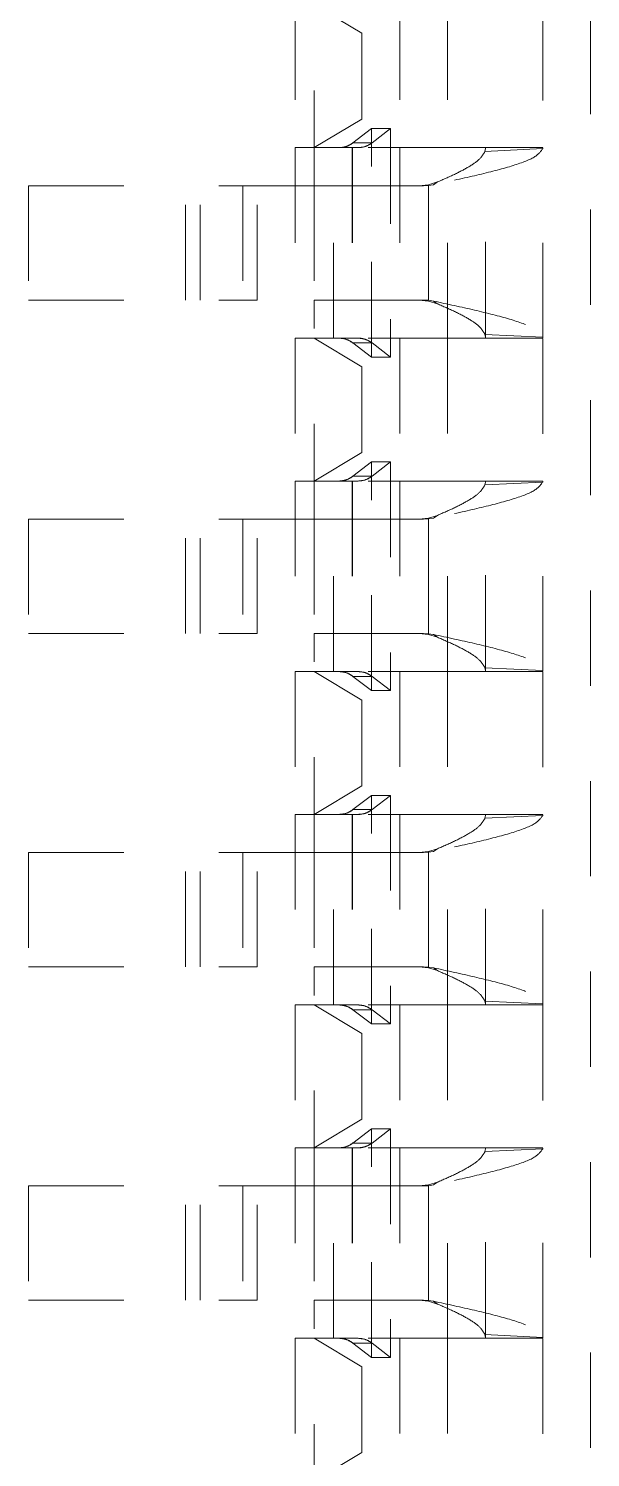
# Model space of a CAD drawing. Header units: millimetres. Extents: x 35 to 332, y 141 to 455.
# Drawn here: x 221.59 to 224.54, y 256.81 to 264.31 of the extents above; entities that cross this region are included whole.
import ezdxf

# ---------------------------------------------------------------- set-up
doc = ezdxf.new("R2010")
doc.units = ezdxf.units.MM
doc.linetypes.add('HIDDEN', pattern=[0.2, 0.1, -0.1])

# ---------------------------------------------------------------- blocks, each defined once
blk = doc.blocks.new('DFSADVS')
at = {"color": 0, "linetype": 'HIDDEN', "lineweight": 18}
for p, q in [((717.9604, -183.4393), (708.5304, -183.4393)), ((715.4458, -183.4893), (715.5951, -183.4893)), ((715.5954, -183.4893), (715.5954, -183.5493)), ((715.5954, -183.4893), (715.5954, -183.5493)), ((715.5965, -183.4894), (715.5957, -183.4893)), ((715.7952, -183.4893), (715.5957, -183.4893)), ((715.5957, -183.4893), (715.5965, -183.4894)), ((715.5994, -183.55), (715.5965, -183.4894)), ((715.5994, -183.55), (715.5965, -183.4894)), ((715.7944, -183.4894), (715.7915, -183.55)), ((715.7944, -183.4894), (715.7915, -183.55)), ((715.7944, -183.4894), (715.7952, -183.4893)), ((715.7944, -183.4894), (715.7952, -183.4893)), ((715.7954, -183.5493), (715.7954, -183.4893)), ((715.7954, -183.5493), (715.7954, -183.4893)), ((715.7958, -183.4893), (715.9451, -183.4893)), ((715.9454, -183.4893), (715.9454, -183.5493)), ((715.9454, -183.4893), (715.9454, -183.5493)), ((715.9465, -183.4894), (715.9457, -183.4893)), ((716.1452, -183.4893), (715.9457, -183.4893)), ((715.9457, -183.4893), (715.9465, -183.4894)), ((715.9494, -183.55), (715.9465, -183.4894)), ((715.9494, -183.55), (715.9465, -183.4894)), ((716.1444, -183.4894), (716.1415, -183.55)), ((716.1444, -183.4894), (716.1415, -183.55)), ((716.1444, -183.4894), (716.1452, -183.4893)), ((716.1444, -183.4894), (716.1452, -183.4893)), ((716.1454, -183.5493), (716.1454, -183.4893)), ((716.1454, -183.5493), (716.1454, -183.4893)), ((716.1458, -183.4893), (716.2951, -183.4893)), ((716.2954, -183.4893), (716.2954, -183.5493)), ((716.2954, -183.4893), (716.2954, -183.5493)), ((716.2965, -183.4894), (716.2957, -183.4893)), ((716.4952, -183.4893), (716.2957, -183.4893)), ((716.2957, -183.4893), (716.2965, -183.4894)), ((716.2994, -183.55), (716.2965, -183.4894)), ((716.2994, -183.55), (716.2965, -183.4894)), ((716.4944, -183.4894), (716.4915, -183.55)), ((716.4944, -183.4894), (716.4915, -183.55)), ((716.4944, -183.4894), (716.4952, -183.4893)), ((716.4944, -183.4894), (716.4952, -183.4893)), ((716.4954, -183.5493), (716.4954, -183.4893)), ((716.4954, -183.5493), (716.4954, -183.4893)), ((716.4958, -183.4893), (716.6451, -183.4893)), ((716.6454, -183.4893), (716.6454, -183.5493)), ((716.6454, -183.4893), (716.6454, -183.5493)), ((716.6465, -183.4894), (716.6457, -183.4893)), ((716.8452, -183.4893), (716.6457, -183.4893)), ((716.6457, -183.4893), (716.6465, -183.4894)), ((716.6494, -183.55), (716.6465, -183.4894)), ((716.6494, -183.55), (716.6465, -183.4894)), ((716.8444, -183.4894), (716.8415, -183.55)), ((716.8444, -183.4894), (716.8415, -183.55)), ((716.8444, -183.4894), (716.8452, -183.4893)), ((716.8444, -183.4894), (716.8452, -183.4893)), ((716.8454, -183.5493), (716.8454, -183.4893)), ((716.8454, -183.5493), (716.8454, -183.4893)), ((716.8458, -183.4893), (716.9951, -183.4893)), ((715.5954, -183.5493), (715.5954, -183.5893)), ((715.5954, -183.5493), (715.5965, -183.5493)), ((715.7944, -183.5493), (715.5965, -183.5493)), ((715.5965, -183.5493), (715.5994, -183.55)), ((715.5965, -183.5493), (715.5994, -183.55)), ((715.7915, -183.55), (715.7944, -183.5493)), ((715.7915, -183.55), (715.7944, -183.5493)), ((715.7944, -183.5493), (715.7954, -183.5493)), ((715.7954, -183.5893), (715.7954, -183.5493)), ((715.9454, -183.5493), (715.9454, -183.5893)), ((715.9454, -183.5493), (715.9465, -183.5493)), ((716.1444, -183.5493), (715.9465, -183.5493)), ((715.9465, -183.5493), (715.9494, -183.55)), ((715.9465, -183.5493), (715.9494, -183.55)), ((716.1415, -183.55), (716.1444, -183.5493)), ((716.1415, -183.55), (716.1444, -183.5493)), ((716.1444, -183.5493), (716.1454, -183.5493)), ((716.1454, -183.5893), (716.1454, -183.5493)), ((716.2954, -183.5493), (716.2954, -183.5893)), ((716.2954, -183.5493), (716.2965, -183.5493)), ((716.4944, -183.5493), (716.2965, -183.5493)), ((716.2965, -183.5493), (716.2994, -183.55)), ((716.2965, -183.5493), (716.2994, -183.55)), ((716.4915, -183.55), (716.4944, -183.5493)), ((716.4915, -183.55), (716.4944, -183.5493)), ((716.4944, -183.5493), (716.4954, -183.5493)), ((716.4954, -183.5893), (716.4954, -183.5493)), ((716.6454, -183.5493), (716.6454, -183.5893)), ((716.6454, -183.5493), (716.6465, -183.5493)), ((716.8444, -183.5493), (716.6465, -183.5493)), ((716.6465, -183.5493), (716.6494, -183.55)), ((716.6465, -183.5493), (716.6494, -183.55)), ((716.8415, -183.55), (716.8444, -183.5493)), ((716.8415, -183.55), (716.8444, -183.5493)), ((716.8444, -183.5493), (716.8454, -183.5493)), ((716.8454, -183.5893), (716.8454, -183.5493)), ((715.4454, -183.5893), (715.5954, -183.5893)), ((715.7954, -183.5893), (715.5954, -183.5893)), ((715.5954, -183.5893), (715.5954, -183.6393)), ((715.6344, -183.6041), (715.6315, -183.5999)), ((715.6315, -183.5999), (715.6344, -183.6093)), ((715.6344, -183.6093), (715.6315, -183.5999)), ((715.6315, -183.5999), (715.6344, -183.6041)), ((715.7594, -183.5999), (715.7565, -183.6041)), ((715.7565, -183.6093), (715.7594, -183.5999)), ((715.7594, -183.5999), (715.7565, -183.6093)), ((715.7565, -183.6041), (715.7594, -183.5999)), ((715.7954, -183.6393), (715.7954, -183.5893)), ((715.7954, -183.5893), (715.9454, -183.5893)), ((716.1454, -183.5893), (715.9454, -183.5893)), ((715.9454, -183.5893), (715.9454, -183.6393)), ((715.9844, -183.6041), (715.9815, -183.5999)), ((715.9815, -183.5999), (715.9844, -183.6093)), ((715.9844, -183.6093), (715.9815, -183.5999)), ((715.9815, -183.5999), (715.9844, -183.6041)), ((716.1094, -183.5999), (716.1065, -183.6041)), ((716.1065, -183.6093), (716.1094, -183.5999)), ((716.1094, -183.5999), (716.1065, -183.6093)), ((716.1065, -183.6041), (716.1094, -183.5999)), ((716.1454, -183.6393), (716.1454, -183.5893)), ((716.1454, -183.5893), (716.2954, -183.5893)), ((716.4954, -183.5893), (716.2954, -183.5893)), ((716.2954, -183.5893), (716.2954, -183.6393)), ((716.3344, -183.6041), (716.3315, -183.5999)), ((716.3315, -183.5999), (716.3344, -183.6093)), ((716.3344, -183.6093), (716.3315, -183.5999)), ((716.3315, -183.5999), (716.3344, -183.6041)), ((716.4594, -183.5999), (716.4565, -183.6041)), ((716.4565, -183.6093), (716.4594, -183.5999)), ((716.4594, -183.5999), (716.4565, -183.6093)), ((716.4565, -183.6041), (716.4594, -183.5999)), ((716.4954, -183.6393), (716.4954, -183.5893)), ((716.4954, -183.5893), (716.6454, -183.5893)), ((716.8454, -183.5893), (716.6454, -183.5893)), ((716.6454, -183.5893), (716.6454, -183.6393)), ((716.6844, -183.6041), (716.6815, -183.5999)), ((716.6815, -183.5999), (716.6844, -183.6093)), ((716.6844, -183.6093), (716.6815, -183.5999)), ((716.6815, -183.5999), (716.6844, -183.6041)), ((716.8094, -183.5999), (716.8065, -183.6041)), ((716.8065, -183.6093), (716.8094, -183.5999)), ((716.8094, -183.5999), (716.8065, -183.6093)), ((716.8065, -183.6041), (716.8094, -183.5999)), ((716.8454, -183.6393), (716.8454, -183.5893)), ((716.8454, -183.5893), (716.9954, -183.5893)), ((715.6344, -183.6041), (715.6352, -183.6093)), ((715.6344, -183.6041), (715.6352, -183.6093)), ((715.6354, -183.6196), (715.6344, -183.6093)), ((715.6344, -183.6093), (715.7565, -183.6093)), ((715.6354, -183.6196), (715.6344, -183.6093)), ((715.6354, -183.6145), (715.6352, -183.6093)), ((715.7557, -183.6093), (715.6352, -183.6093)), ((715.6352, -183.6093), (715.6354, -183.6145)), ((715.6354, -183.6093), (715.7554, -183.6093)), ((715.6354, -183.7893), (715.6354, -183.6145)), ((715.6354, -183.6145), (715.6354, -183.6196)), ((715.6354, -183.6145), (715.6354, -183.7293)), ((715.6354, -183.6145), (715.6354, -183.6196)), ((715.7554, -183.6145), (715.7557, -183.6093)), ((715.7565, -183.6093), (715.7554, -183.6196)), ((715.7554, -183.6145), (715.7557, -183.6093)), ((715.7565, -183.6093), (715.7554, -183.6196)), ((715.7554, -183.6145), (715.7554, -183.7893)), ((715.7554, -183.6196), (715.7554, -183.6145)), ((715.7554, -183.7293), (715.7554, -183.6145)), ((715.7554, -183.6196), (715.7554, -183.6145)), ((715.7557, -183.6093), (715.7565, -183.6041)), ((715.7557, -183.6093), (715.7565, -183.6041)), ((715.9844, -183.6041), (715.9852, -183.6093)), ((715.9844, -183.6041), (715.9852, -183.6093)), ((715.9854, -183.6196), (715.9844, -183.6093)), ((715.9844, -183.6093), (716.1065, -183.6093)), ((715.9854, -183.6196), (715.9844, -183.6093)), ((715.9854, -183.6145), (715.9852, -183.6093)), ((716.1057, -183.6093), (715.9852, -183.6093)), ((715.9852, -183.6093), (715.9854, -183.6145)), ((715.9854, -183.6093), (716.1054, -183.6093)), ((715.9854, -183.7893), (715.9854, -183.6145)), ((715.9854, -183.6145), (715.9854, -183.6196)), ((715.9854, -183.6145), (715.9854, -183.7293)), ((715.9854, -183.6145), (715.9854, -183.6196)), ((716.1054, -183.6145), (716.1057, -183.6093)), ((716.1065, -183.6093), (716.1054, -183.6196)), ((716.1054, -183.6145), (716.1057, -183.6093)), ((716.1065, -183.6093), (716.1054, -183.6196)), ((716.1054, -183.6145), (716.1054, -183.7893)), ((716.1054, -183.6196), (716.1054, -183.6145)), ((716.1054, -183.7293), (716.1054, -183.6145)), ((716.1054, -183.6196), (716.1054, -183.6145)), ((716.1057, -183.6093), (716.1065, -183.6041)), ((716.1057, -183.6093), (716.1065, -183.6041)), ((716.3344, -183.6041), (716.3352, -183.6093)), ((716.3344, -183.6041), (716.3352, -183.6093)), ((716.3354, -183.6196), (716.3344, -183.6093)), ((716.3344, -183.6093), (716.4565, -183.6093)), ((716.3354, -183.6196), (716.3344, -183.6093)), ((716.3354, -183.6145), (716.3352, -183.6093)), ((716.4557, -183.6093), (716.3352, -183.6093)), ((716.3352, -183.6093), (716.3354, -183.6145)), ((716.3354, -183.6093), (716.4554, -183.6093)), ((716.3354, -183.7893), (716.3354, -183.6145)), ((716.3354, -183.6145), (716.3354, -183.6196)), ((716.3354, -183.6145), (716.3354, -183.7293)), ((716.3354, -183.6145), (716.3354, -183.6196)), ((716.4554, -183.6145), (716.4557, -183.6093)), ((716.4565, -183.6093), (716.4554, -183.6196)), ((716.4554, -183.6145), (716.4557, -183.6093)), ((716.4565, -183.6093), (716.4554, -183.6196)), ((716.4554, -183.6145), (716.4554, -183.7893)), ((716.4554, -183.6196), (716.4554, -183.6145)), ((716.4554, -183.7293), (716.4554, -183.6145)), ((716.4554, -183.6196), (716.4554, -183.6145)), ((716.4557, -183.6093), (716.4565, -183.6041)), ((716.4557, -183.6093), (716.4565, -183.6041)), ((716.6844, -183.6041), (716.6852, -183.6093)), ((716.6844, -183.6041), (716.6852, -183.6093)), ((716.6854, -183.6196), (716.6844, -183.6093)), ((716.6844, -183.6093), (716.8065, -183.6093)), ((716.6854, -183.6196), (716.6844, -183.6093)), ((716.6854, -183.6145), (716.6852, -183.6093)), ((716.8057, -183.6093), (716.6852, -183.6093)), ((716.6852, -183.6093), (716.6854, -183.6145)), ((716.6854, -183.6093), (716.8054, -183.6093)), ((716.6854, -183.7893), (716.6854, -183.6145)), ((716.6854, -183.6145), (716.6854, -183.6196)), ((716.6854, -183.6145), (716.6854, -183.7293)), ((716.6854, -183.6145), (716.6854, -183.6196)), ((716.8054, -183.6145), (716.8057, -183.6093)), ((716.8065, -183.6093), (716.8054, -183.6196)), ((716.8054, -183.6145), (716.8057, -183.6093)), ((716.8065, -183.6093), (716.8054, -183.6196)), ((716.8054, -183.6145), (716.8054, -183.7893)), ((716.8054, -183.6196), (716.8054, -183.6145)), ((716.8054, -183.7293), (716.8054, -183.6145)), ((716.8054, -183.6196), (716.8054, -183.6145)), ((716.8057, -183.6093), (716.8065, -183.6041)), ((716.8057, -183.6093), (716.8065, -183.6041)), ((715.4454, -183.6393), (715.5954, -183.6393)), ((715.5954, -183.6393), (715.7954, -183.6393)), ((715.5954, -183.6393), (715.5954, -183.6727)), ((715.7954, -183.6726), (715.7954, -183.6393)), ((715.7954, -183.6393), (715.9454, -183.6393)), ((715.9454, -183.6393), (716.1454, -183.6393)), ((715.9454, -183.6393), (715.9454, -183.6727)), ((716.1454, -183.6726), (716.1454, -183.6393)), ((716.1454, -183.6393), (716.2954, -183.6393)), ((716.2954, -183.6393), (716.4954, -183.6393)), ((716.2954, -183.6393), (716.2954, -183.6727)), ((716.4954, -183.6726), (716.4954, -183.6393)), ((716.4954, -183.6393), (716.6454, -183.6393)), ((716.6454, -183.6393), (716.8454, -183.6393)), ((716.6454, -183.6393), (716.6454, -183.6727)), ((716.8454, -183.6726), (716.8454, -183.6393)), ((716.8454, -183.6393), (716.9954, -183.6393)), ((715.5754, -183.6492), (715.8154, -183.6492)), ((715.5754, -183.6693), (715.5754, -183.6492)), ((715.5904, -183.6686), (715.5754, -183.6492)), ((715.8154, -183.6492), (715.8005, -183.6686)), ((715.8154, -183.6492), (715.8154, -183.6693)), ((715.9254, -183.6693), (715.9254, -183.6492)), ((715.9254, -183.6492), (716.1654, -183.6492)), ((715.9404, -183.6686), (715.9254, -183.6492)), ((716.1654, -183.6492), (716.1505, -183.6686)), ((716.1654, -183.6492), (716.1654, -183.6693)), ((716.2754, -183.6693), (716.2754, -183.6492)), ((716.2754, -183.6492), (716.5154, -183.6492)), ((716.2904, -183.6686), (716.2754, -183.6492)), ((716.5154, -183.6492), (716.5005, -183.6686)), ((716.5154, -183.6492), (716.5154, -183.6693)), ((716.6254, -183.6492), (716.8654, -183.6492)), ((716.6254, -183.6693), (716.6254, -183.6492)), ((716.6404, -183.6686), (716.6254, -183.6492)), ((716.8654, -183.6492), (716.8505, -183.6686)), ((716.8654, -183.6492), (716.8654, -183.6693)), ((715.8154, -183.6693), (715.5754, -183.6693)), ((715.5904, -183.6886), (715.5754, -183.6693)), ((715.5904, -183.6686), (715.5904, -183.6886)), ((715.8005, -183.6886), (715.8005, -183.6686)), ((715.8154, -183.6693), (715.8005, -183.6886)), ((716.1654, -183.6693), (715.9254, -183.6693)), ((715.9404, -183.6886), (715.9254, -183.6693)), ((715.9404, -183.6686), (715.9404, -183.6886)), ((716.1505, -183.6886), (716.1505, -183.6686)), ((716.1654, -183.6693), (716.1505, -183.6886)), ((716.5154, -183.6693), (716.2754, -183.6693)), ((716.2904, -183.6886), (716.2754, -183.6693)), ((716.2904, -183.6686), (716.2904, -183.6886)), ((716.5005, -183.6886), (716.5005, -183.6686)), ((716.5154, -183.6693), (716.5005, -183.6886)), ((716.8654, -183.6693), (716.6254, -183.6693)), ((716.6404, -183.6886), (716.6254, -183.6693)), ((716.6404, -183.6686), (716.6404, -183.6886)), ((716.8505, -183.6886), (716.8505, -183.6686)), ((716.8654, -183.6693), (716.8505, -183.6886)), ((715.4754, -183.6792), (715.4454, -183.7293)), ((715.5654, -183.6792), (715.4754, -183.6792)), ((715.5954, -183.7293), (715.5654, -183.6792)), ((715.5954, -183.683), (715.5954, -183.703)), ((715.5954, -183.6892), (715.5954, -183.683)), ((715.5954, -183.6892), (715.7954, -183.6892)), ((715.5954, -183.6893), (715.7954, -183.6893)), ((715.8254, -183.6792), (715.7954, -183.7293)), ((715.7954, -183.703), (715.7954, -183.683)), ((715.7954, -183.683), (715.7954, -183.6892)), ((715.9154, -183.6792), (715.8254, -183.6792)), ((715.9454, -183.7293), (715.9154, -183.6792)), ((715.9454, -183.683), (715.9454, -183.703)), ((715.9454, -183.6892), (715.9454, -183.683)), ((715.9454, -183.6892), (716.1454, -183.6892)), ((715.9454, -183.6893), (716.1454, -183.6893)), ((716.1754, -183.6792), (716.1454, -183.7293)), ((716.1454, -183.703), (716.1454, -183.683)), ((716.1454, -183.683), (716.1454, -183.6892)), ((716.2654, -183.6792), (716.1754, -183.6792)), ((716.2954, -183.7293), (716.2654, -183.6792)), ((716.2954, -183.683), (716.2954, -183.703)), ((716.2954, -183.6892), (716.2954, -183.683)), ((716.2954, -183.6892), (716.4954, -183.6892)), ((716.2954, -183.6893), (716.4954, -183.6893)), ((716.5254, -183.6792), (716.4954, -183.7293)), ((716.4954, -183.703), (716.4954, -183.683)), ((716.4954, -183.683), (716.4954, -183.6892)), ((716.6154, -183.6792), (716.5254, -183.6792)), ((716.6454, -183.7293), (716.6154, -183.6792)), ((716.6454, -183.683), (716.6454, -183.703)), ((716.6454, -183.6892), (716.6454, -183.683)), ((716.6454, -183.6892), (716.8454, -183.6892)), ((716.6454, -183.6893), (716.8454, -183.6893)), ((716.8754, -183.6792), (716.8454, -183.7293)), ((716.8454, -183.703), (716.8454, -183.683)), ((716.8454, -183.683), (716.8454, -183.6892)), ((716.9654, -183.6792), (716.8754, -183.6792)), ((716.9954, -183.7293), (716.9654, -183.6792)), ((715.5954, -183.703), (715.5954, -183.7092)), ((715.7954, -183.7092), (715.7954, -183.703)), ((715.9454, -183.703), (715.9454, -183.7092)), ((716.1454, -183.7092), (716.1454, -183.703)), ((716.2954, -183.703), (716.2954, -183.7092)), ((716.4954, -183.7092), (716.4954, -183.703)), ((716.6454, -183.703), (716.6454, -183.7092)), ((716.8454, -183.7092), (716.8454, -183.703)), ((715.7954, -183.7092), (715.5954, -183.7092)), ((715.5954, -183.7092), (715.5954, -183.7293)), ((715.7954, -183.7293), (715.7954, -183.7092)), ((716.1454, -183.7092), (715.9454, -183.7092)), ((715.9454, -183.7092), (715.9454, -183.7293)), ((716.1454, -183.7293), (716.1454, -183.7092)), ((716.4954, -183.7092), (716.2954, -183.7092)), ((716.2954, -183.7092), (716.2954, -183.7293)), ((716.4954, -183.7293), (716.4954, -183.7092)), ((716.8454, -183.7092), (716.6454, -183.7092)), ((716.6454, -183.7092), (716.6454, -183.7293)), ((716.8454, -183.7293), (716.8454, -183.7092)), ((715.6354, -183.7293), (715.4054, -183.7293)), ((715.5954, -183.7293), (715.5954, -183.7493)), ((715.6354, -183.7293), (715.7554, -183.7293)), ((715.9854, -183.7293), (715.7554, -183.7293)), ((715.7954, -183.7493), (715.7954, -183.7293)), ((715.9454, -183.7293), (715.9454, -183.7493)), ((715.9854, -183.7293), (716.1054, -183.7293)), ((716.3354, -183.7293), (716.1054, -183.7293)), ((716.1454, -183.7493), (716.1454, -183.7293)), ((716.2954, -183.7293), (716.2954, -183.7493)), ((716.3354, -183.7293), (716.4554, -183.7293)), ((716.6854, -183.7293), (716.4554, -183.7293)), ((716.4954, -183.7493), (716.4954, -183.7293)), ((716.6454, -183.7293), (716.6454, -183.7493)), ((716.6854, -183.7293), (716.8054, -183.7293)), ((717.0354, -183.7293), (716.8054, -183.7293)), ((716.8454, -183.7493), (716.8454, -183.7293)), ((715.4454, -183.7493), (715.5954, -183.7493)), ((715.5954, -183.7493), (715.7954, -183.7493)), ((715.7954, -183.7493), (715.9454, -183.7493)), ((715.9454, -183.7493), (716.1454, -183.7493)), ((716.1454, -183.7493), (716.2954, -183.7493)), ((716.2954, -183.7493), (716.4954, -183.7493)), ((716.4954, -183.7493), (716.6454, -183.7493)), ((716.6454, -183.7493), (716.8454, -183.7493)), ((716.8454, -183.7493), (716.9954, -183.7493)), ((715.7554, -183.7893), (715.6354, -183.7893)), ((715.6354, -183.7893), (715.6354, -183.8043)), ((715.7554, -183.8043), (715.7554, -183.7893)), ((716.1054, -183.7893), (715.9854, -183.7893)), ((715.9854, -183.7893), (715.9854, -183.8043)), ((716.1054, -183.8043), (716.1054, -183.7893)), ((716.4554, -183.7893), (716.3354, -183.7893)), ((716.3354, -183.7893), (716.3354, -183.8043)), ((716.4554, -183.8043), (716.4554, -183.7893)), ((716.8054, -183.7893), (716.6854, -183.7893)), ((716.6854, -183.7893), (716.6854, -183.8043)), ((716.8054, -183.8043), (716.8054, -183.7893)), ((715.6354, -184.0293), (715.6354, -183.8043)), ((715.6354, -183.8043), (715.7554, -183.8043)), ((715.7554, -184.0293), (715.7554, -183.8043)), ((715.9854, -184.0293), (715.9854, -183.8043)), ((715.9854, -183.8043), (716.1054, -183.8043)), ((716.1054, -184.0293), (716.1054, -183.8043)), ((716.3354, -183.8043), (716.4554, -183.8043)), ((716.3354, -184.0293), (716.3354, -183.8043)), ((716.4554, -184.0293), (716.4554, -183.8043)), ((716.6854, -184.0293), (716.6854, -183.8043)), ((716.6854, -183.8043), (716.8054, -183.8043)), ((716.8054, -184.0293), (716.8054, -183.8043)), ((715.7554, -183.8492), (715.6354, -183.8492)), ((716.1054, -183.8492), (715.9854, -183.8492)), ((716.4554, -183.8492), (716.3354, -183.8492)), ((716.8054, -183.8492), (716.6854, -183.8492)), ((715.7554, -183.8643), (715.6354, -183.8643)), ((716.1054, -183.8643), (715.9854, -183.8643)), ((716.4554, -183.8643), (716.3354, -183.8643)), ((716.8054, -183.8643), (716.6854, -183.8643)), ((715.6354, -184.0293), (715.7554, -184.0293)), ((715.9854, -184.0293), (716.1054, -184.0293)), ((716.3354, -184.0293), (716.4554, -184.0293)), ((716.6854, -184.0293), (716.8054, -184.0293))]:
    blk.add_line(p, q, dxfattribs=at)
for centre, radius, start, end in [((715.5718, -183.6832), 0.0236, 0.4167, 38.2516), ((715.819, -183.6832), 0.0236, 141.7497, 179.6083), ((715.9218, -183.6832), 0.0236, 0.4087, 38.2332), ((716.1691, -183.6832), 0.0236, 141.7668, 179.5913), ((716.2719, -183.6832), 0.0236, 0.3702, 38.2718), ((716.519, -183.6832), 0.0236, 141.7282, 179.6298), ((716.6218, -183.6832), 0.0237, 0.4322, 38.2097), ((716.869, -183.6832), 0.0236, 141.7497, 179.6083), ((715.5718, -183.7032), 0.0236, 0.4144, 38.2631), ((715.819, -183.7032), 0.0236, 141.7382, 179.6107), ((715.9218, -183.7032), 0.0236, 0.4064, 38.2448), ((716.1691, -183.7032), 0.0236, 141.7552, 179.5936), ((716.2719, -183.7032), 0.0236, 0.3678, 38.2833), ((716.519, -183.7032), 0.0236, 141.7167, 179.6322), ((716.6218, -183.7032), 0.0236, 0.4299, 38.2212), ((716.869, -183.7032), 0.0236, 141.7382, 179.6107)]:
    blk.add_arc(centre, radius, start, end, dxfattribs=at)
for points, knots in [([(715.5965, -183.4894), (715.5997, -183.4916), (715.606, -183.4961), (715.6154, -183.5226), (715.6249, -183.5598), (715.6312, -183.5893), (715.6344, -183.6041)], [0, 0, 0, 0, 0.249991, 0.49999, 0.749998, 1, 1, 1, 1]), ([(715.5965, -183.4894), (715.5997, -183.4916), (715.606, -183.4961), (715.6154, -183.5226), (715.6249, -183.5598), (715.6312, -183.5893), (715.6344, -183.6041)], [0, 0, 0, 0, 0.2500012, 0.4999984, 0.7500018, 1, 1, 1, 1]), ([(715.7565, -183.6041), (715.7597, -183.5893), (715.766, -183.5598), (715.7754, -183.5226), (715.7849, -183.4961), (715.7912, -183.4916), (715.7944, -183.4894)], [0, 0, 0, 0, 0.25001, 0.500009, 0.750002, 1, 1, 1, 1]), ([(715.7565, -183.6041), (715.7597, -183.5893), (715.766, -183.5598), (715.7754, -183.5226), (715.7849, -183.4961), (715.7912, -183.4916), (715.7944, -183.4894)], [0, 0, 0, 0, 0.2500097, 0.50001, 0.7500019, 1, 1, 1, 1]), ([(715.9465, -183.4894), (715.9497, -183.4916), (715.956, -183.4961), (715.9654, -183.5226), (715.9749, -183.5598), (715.9812, -183.5893), (715.9844, -183.6041)], [0, 0, 0, 0, 0.2499918, 0.4999921, 0.7500009, 1, 1, 1, 1]), ([(715.9465, -183.4894), (715.9497, -183.4916), (715.956, -183.4961), (715.9654, -183.5226), (715.9749, -183.5598), (715.9812, -183.5893), (715.9844, -183.6041)], [0, 0, 0, 0, 0.250006, 0.500003, 0.750006, 1, 1, 1, 1]), ([(716.1065, -183.6041), (716.1097, -183.5893), (716.116, -183.5598), (716.1254, -183.5226), (716.1349, -183.4961), (716.1412, -183.4916), (716.1444, -183.4894)], [0, 0, 0, 0, 0.2500089, 0.5000064, 0.7500033, 1, 1, 1, 1]), ([(716.1065, -183.6041), (716.1097, -183.5893), (716.116, -183.5598), (716.1254, -183.5226), (716.1349, -183.4961), (716.1412, -183.4916), (716.1444, -183.4894)], [0, 0, 0, 0, 0.250009, 0.500008, 0.750003, 1, 1, 1, 1]), ([(716.2965, -183.4894), (716.2997, -183.4916), (716.306, -183.4961), (716.3154, -183.5226), (716.3249, -183.5598), (716.3312, -183.5893), (716.3344, -183.6041)], [0, 0, 0, 0, 0.2499918, 0.4999921, 0.7500009, 1, 1, 1, 1]), ([(716.2965, -183.4894), (716.2997, -183.4916), (716.306, -183.4961), (716.3154, -183.5226), (716.3249, -183.5598), (716.3312, -183.5893), (716.3344, -183.6041)], [0, 0, 0, 0, 0.250002, 0.500001, 0.750005, 1, 1, 1, 1]), ([(716.4565, -183.6041), (716.4597, -183.5893), (716.466, -183.5598), (716.4754, -183.5226), (716.4849, -183.4961), (716.4912, -183.4916), (716.4944, -183.4894)], [0, 0, 0, 0, 0.2500132, 0.5000107, 0.7500033, 1, 1, 1, 1]), ([(716.4565, -183.6041), (716.4597, -183.5893), (716.466, -183.5598), (716.4754, -183.5226), (716.4849, -183.4961), (716.4912, -183.4916), (716.4944, -183.4894)], [0, 0, 0, 0, 0.250013, 0.5000122, 0.750003, 1, 1, 1, 1]), ([(716.6465, -183.4894), (716.6497, -183.4916), (716.656, -183.4961), (716.6654, -183.5226), (716.6749, -183.5598), (716.6812, -183.5893), (716.6844, -183.6041)], [0, 0, 0, 0, 0.249991, 0.499994, 0.750002, 1, 1, 1, 1]), ([(716.6465, -183.4894), (716.6497, -183.4916), (716.656, -183.4961), (716.6654, -183.5226), (716.6749, -183.5598), (716.6812, -183.5893), (716.6844, -183.6041)], [0, 0, 0, 0, 0.250001, 0.500003, 0.750006, 1, 1, 1, 1]), ([(716.8065, -183.6041), (716.8097, -183.5893), (716.816, -183.5598), (716.8254, -183.5226), (716.8349, -183.4961), (716.8412, -183.4916), (716.8444, -183.4894)], [0, 0, 0, 0, 0.2500089, 0.5000064, 0.749999, 1, 1, 1, 1]), ([(716.8065, -183.6041), (716.8097, -183.5893), (716.816, -183.5598), (716.8254, -183.5226), (716.8349, -183.4961), (716.8412, -183.4916), (716.8444, -183.4894)], [0, 0, 0, 0, 0.2500087, 0.5000079, 0.7499987, 1, 1, 1, 1]), ([(715.5954, -183.5893), (715.5954, -183.584), (715.5954, -183.5735), (715.5954, -183.5603), (715.5954, -183.5511), (715.5954, -183.5499), (715.5954, -183.5493)], [0, 0, 0, 0, 0.250001, 0.499983, 0.750002, 1, 1, 1, 1]), ([(715.6315, -183.5999), (715.6288, -183.5938), (715.6235, -183.5815), (715.6154, -183.5662), (715.6074, -183.5546), (715.6021, -183.5515), (715.5994, -183.55)], [0, 0, 0, 0, 0.2500229, 0.5000062, 0.7500083, 1, 1, 1, 1]), ([(715.6315, -183.5999), (715.6288, -183.5938), (715.6235, -183.5815), (715.6154, -183.5662), (715.6074, -183.5546), (715.6021, -183.5515), (715.5994, -183.55)], [0, 0, 0, 0, 0.250035, 0.50003, 0.750044, 1, 1, 1, 1]), ([(715.7594, -183.5999), (715.7621, -183.5938), (715.7674, -183.5815), (715.7754, -183.5662), (715.7835, -183.5546), (715.7888, -183.5515), (715.7915, -183.55)], [0, 0, 0, 0, 0.250009, 0.499997, 0.750004, 1, 1, 1, 1]), ([(715.7594, -183.5999), (715.7621, -183.5938), (715.7674, -183.5815), (715.7754, -183.5662), (715.7835, -183.5546), (715.7888, -183.5515), (715.7915, -183.55)], [0, 0, 0, 0, 0.250009, 0.499997, 0.750004, 1, 1, 1, 1]), ([(715.7954, -183.5493), (715.7954, -183.5499), (715.7954, -183.5511), (715.7954, -183.5603), (715.7954, -183.5735), (715.7954, -183.584), (715.7954, -183.5893)], [0, 0, 0, 0, 0.249998, 0.500017, 0.749999, 1, 1, 1, 1]), ([(715.9454, -183.5893), (715.9454, -183.584), (715.9454, -183.5735), (715.9454, -183.5603), (715.9454, -183.5511), (715.9454, -183.5499), (715.9454, -183.5493)], [0, 0, 0, 0, 0.250001, 0.499983, 0.750002, 1, 1, 1, 1]), ([(715.9815, -183.5999), (715.9788, -183.5938), (715.9735, -183.5815), (715.9654, -183.5662), (715.9574, -183.5546), (715.9521, -183.5515), (715.9494, -183.55)], [0, 0, 0, 0, 0.250009, 0.499997, 0.750004, 1, 1, 1, 1]), ([(715.9815, -183.5999), (715.9788, -183.5938), (715.9735, -183.5815), (715.9654, -183.5662), (715.9574, -183.5546), (715.9521, -183.5515), (715.9494, -183.55)], [0, 0, 0, 0, 0.250021, 0.500021, 0.75004, 1, 1, 1, 1]), ([(716.1094, -183.5999), (716.1121, -183.5938), (716.1174, -183.5815), (716.1254, -183.5662), (716.1335, -183.5546), (716.1388, -183.5515), (716.1415, -183.55)], [0, 0, 0, 0, 0.250005, 0.499988, 0.750008, 1, 1, 1, 1]), ([(716.1094, -183.5999), (716.1121, -183.5938), (716.1174, -183.5815), (716.1254, -183.5662), (716.1335, -183.5546), (716.1388, -183.5515), (716.1415, -183.55)], [0, 0, 0, 0, 0.250005, 0.499988, 0.750008, 1, 1, 1, 1]), ([(716.1454, -183.5493), (716.1454, -183.5499), (716.1454, -183.5511), (716.1454, -183.5603), (716.1454, -183.5735), (716.1454, -183.584), (716.1454, -183.5893)], [0, 0, 0, 0, 0.249998, 0.500017, 0.749999, 1, 1, 1, 1]), ([(716.2954, -183.5893), (716.2954, -183.584), (716.2954, -183.5735), (716.2954, -183.5603), (716.2954, -183.5511), (716.2954, -183.5499), (716.2954, -183.5493)], [0, 0, 0, 0, 0.250001, 0.499983, 0.750002, 1, 1, 1, 1]), ([(716.3315, -183.5999), (716.3288, -183.5938), (716.3235, -183.5815), (716.3154, -183.5662), (716.3074, -183.5546), (716.3021, -183.5515), (716.2994, -183.55)], [0, 0, 0, 0, 0.250009, 0.499997, 0.750004, 1, 1, 1, 1]), ([(716.3315, -183.5999), (716.3288, -183.5938), (716.3235, -183.5815), (716.3154, -183.5662), (716.3074, -183.5546), (716.3021, -183.5515), (716.2994, -183.55)], [0, 0, 0, 0, 0.250021, 0.500021, 0.75004, 1, 1, 1, 1]), ([(716.4594, -183.5999), (716.4621, -183.5938), (716.4674, -183.5815), (716.4754, -183.5662), (716.4835, -183.5546), (716.4888, -183.5515), (716.4915, -183.55)], [0, 0, 0, 0, 0.250009, 0.499997, 0.750004, 1, 1, 1, 1]), ([(716.4594, -183.5999), (716.4621, -183.5938), (716.4674, -183.5815), (716.4754, -183.5662), (716.4835, -183.5546), (716.4888, -183.5515), (716.4915, -183.55)], [0, 0, 0, 0, 0.250009, 0.499997, 0.750004, 1, 1, 1, 1]), ([(716.4954, -183.5493), (716.4954, -183.5499), (716.4954, -183.5511), (716.4954, -183.5603), (716.4954, -183.5735), (716.4954, -183.584), (716.4954, -183.5893)], [0, 0, 0, 0, 0.249998, 0.500017, 0.749999, 1, 1, 1, 1]), ([(716.6454, -183.5893), (716.6454, -183.584), (716.6454, -183.5735), (716.6454, -183.5603), (716.6454, -183.5511), (716.6454, -183.5499), (716.6454, -183.5493)], [0, 0, 0, 0, 0.250001, 0.499983, 0.750002, 1, 1, 1, 1]), ([(716.6815, -183.5999), (716.6788, -183.5938), (716.6735, -183.5815), (716.6654, -183.5662), (716.6574, -183.5546), (716.6521, -183.5515), (716.6494, -183.55)], [0, 0, 0, 0, 0.250005, 0.499988, 0.750008, 1, 1, 1, 1]), ([(716.6815, -183.5999), (716.6788, -183.5938), (716.6735, -183.5815), (716.6654, -183.5662), (716.6574, -183.5546), (716.6521, -183.5515), (716.6494, -183.55)], [0, 0, 0, 0, 0.250021, 0.500021, 0.750058, 1, 1, 1, 1]), ([(716.8094, -183.5999), (716.8121, -183.5938), (716.8174, -183.5815), (716.8254, -183.5662), (716.8335, -183.5546), (716.8388, -183.5515), (716.8415, -183.55)], [0, 0, 0, 0, 0.250009, 0.499997, 0.750004, 1, 1, 1, 1]), ([(716.8094, -183.5999), (716.8121, -183.5938), (716.8174, -183.5815), (716.8254, -183.5662), (716.8335, -183.5546), (716.8388, -183.5515), (716.8415, -183.55)], [0, 0, 0, 0, 0.250009, 0.499997, 0.750004, 1, 1, 1, 1]), ([(716.8454, -183.5493), (716.8454, -183.5499), (716.8454, -183.5511), (716.8454, -183.5603), (716.8454, -183.5735), (716.8454, -183.584), (716.8454, -183.5893)], [0, 0, 0, 0, 0.249998, 0.500017, 0.749999, 1, 1, 1, 1]), ([(715.5954, -183.6393), (715.5954, -183.646), (715.5954, -183.655), (715.5954, -183.662), (715.5954, -183.6637)], [0, 0, 0, 0, 0.75199, 1, 1, 1, 1]), ([(715.7954, -183.6604), (715.7954, -183.6597), (715.7954, -183.6537), (715.7954, -183.6461), (715.7954, -183.6393)], [0, 0, 0, 0, 0.108494, 1, 1, 1, 1]), ([(715.9454, -183.6393), (715.9454, -183.646), (715.9454, -183.655), (715.9454, -183.662), (715.9454, -183.6637)], [0, 0, 0, 0, 0.75199, 1, 1, 1, 1]), ([(716.1454, -183.6637), (716.1454, -183.662), (716.1454, -183.655), (716.1454, -183.646), (716.1454, -183.6393)], [0, 0, 0, 0, 0.247628, 1, 1, 1, 1]), ([(716.2954, -183.6393), (716.2954, -183.646), (716.2954, -183.655), (716.2954, -183.662), (716.2954, -183.6637)], [0, 0, 0, 0, 0.75199, 1, 1, 1, 1]), ([(716.4954, -183.6637), (716.4954, -183.662), (716.4954, -183.655), (716.4954, -183.646), (716.4954, -183.6393)], [0, 0, 0, 0, 0.247628, 1, 1, 1, 1]), ([(716.6454, -183.6393), (716.6454, -183.646), (716.6454, -183.655), (716.6454, -183.662), (716.6454, -183.6637)], [0, 0, 0, 0, 0.75199, 1, 1, 1, 1]), ([(716.8454, -183.6604), (716.8454, -183.6597), (716.8454, -183.6537), (716.8454, -183.6461), (716.8454, -183.6393)], [0, 0, 0, 0, 0.108494, 1, 1, 1, 1]), ([(715.5954, -183.683), (715.5952, -183.6805), (715.5948, -183.6753), (715.5918, -183.6708), (715.5904, -183.6686)], [0, 0, 0, 0, 0.499998, 1, 1, 1, 1]), ([(715.8005, -183.6686), (715.7991, -183.6708), (715.7961, -183.6753), (715.7957, -183.6805), (715.7954, -183.683)], [0, 0, 0, 0, 0.500017, 1, 1, 1, 1]), ([(715.9454, -183.683), (715.9452, -183.6805), (715.9448, -183.6753), (715.9418, -183.6708), (715.9404, -183.6686)], [0, 0, 0, 0, 0.500044, 1, 1, 1, 1]), ([(716.1505, -183.6686), (716.1491, -183.6708), (716.1461, -183.6753), (716.1457, -183.6805), (716.1454, -183.683)], [0, 0, 0, 0, 0.499956, 1, 1, 1, 1]), ([(716.2954, -183.683), (716.2952, -183.6805), (716.2948, -183.6753), (716.2918, -183.6708), (716.2904, -183.6686)], [0, 0, 0, 0, 0.499983, 1, 1, 1, 1]), ([(716.5005, -183.6686), (716.4991, -183.6708), (716.4961, -183.6753), (716.4957, -183.6805), (716.4954, -183.683)], [0, 0, 0, 0, 0.500017, 1, 1, 1, 1]), ([(716.6454, -183.683), (716.6452, -183.6805), (716.6448, -183.6753), (716.6418, -183.6708), (716.6404, -183.6686)], [0, 0, 0, 0, 0.500044, 1, 1, 1, 1]), ([(716.8505, -183.6686), (716.849, -183.6708), (716.8461, -183.6753), (716.8457, -183.6805), (716.8454, -183.683)], [0, 0, 0, 0, 0.500017, 1, 1, 1, 1]), ([(715.5954, -183.703), (715.5952, -183.7005), (715.5948, -183.6953), (715.5918, -183.6908), (715.5904, -183.6886)], [0, 0, 0, 0, 0.499908, 1, 1, 1, 1]), ([(715.8005, -183.6886), (715.7991, -183.6908), (715.7961, -183.6953), (715.7957, -183.7005), (715.7954, -183.703)], [0, 0, 0, 0, 0.500108, 1, 1, 1, 1]), ([(715.9454, -183.703), (715.9452, -183.7005), (715.9448, -183.6953), (715.9418, -183.6908), (715.9404, -183.6886)], [0, 0, 0, 0, 0.499953, 1, 1, 1, 1]), ([(716.1505, -183.6886), (716.1491, -183.6908), (716.1461, -183.6953), (716.1457, -183.7005), (716.1454, -183.703)], [0, 0, 0, 0, 0.500047, 1, 1, 1, 1]), ([(716.2954, -183.703), (716.2952, -183.7005), (716.2948, -183.6953), (716.2918, -183.6908), (716.2904, -183.6886)], [0, 0, 0, 0, 0.499892, 1, 1, 1, 1]), ([(716.5005, -183.6886), (716.4991, -183.6908), (716.4961, -183.6953), (716.4957, -183.7005), (716.4954, -183.703)], [0, 0, 0, 0, 0.500108, 1, 1, 1, 1]), ([(716.6454, -183.703), (716.6452, -183.7005), (716.6448, -183.6953), (716.6418, -183.6908), (716.6404, -183.6886)], [0, 0, 0, 0, 0.499953, 1, 1, 1, 1]), ([(716.8505, -183.6886), (716.849, -183.6908), (716.8461, -183.6953), (716.8457, -183.7005), (716.8454, -183.703)], [0, 0, 0, 0, 0.500108, 1, 1, 1, 1])]:
    blk.add_open_spline(points, degree=3, knots=knots, dxfattribs=at)

msp = doc.modelspace()

# ---------------------------------------------------------------- block references
at = {"xscale": 5, "yscale": 5, "zscale": 5, "rotation": 270}
msp.add_blockref('DFSADVS', (1141.7362, 3841.6624), dxfattribs=at)

doc.saveas('drawing.dxf')
